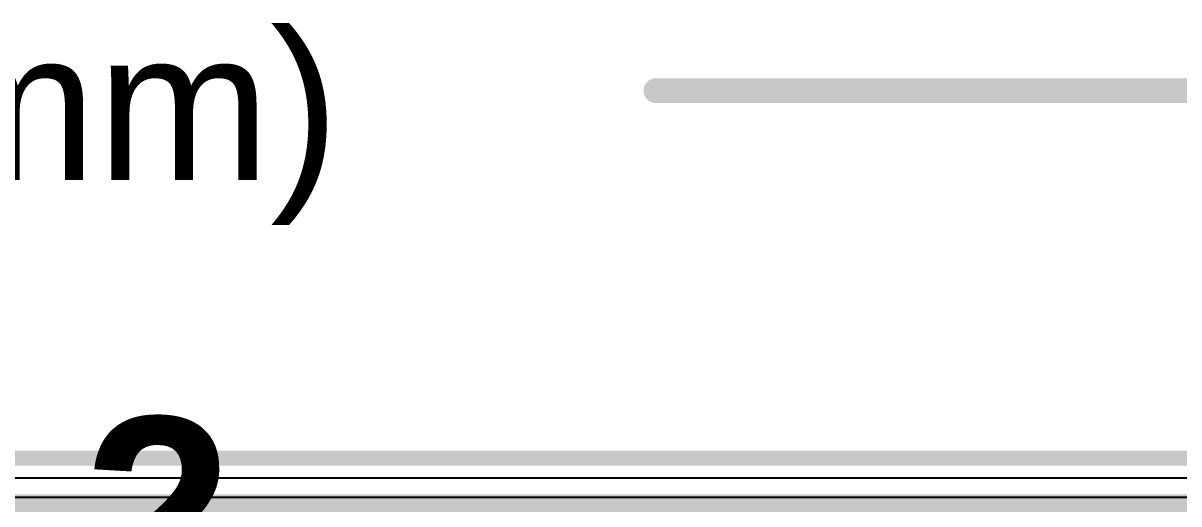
# Model space of a CAD drawing. Header units: inches. Extents: x -25 to 271, y -41 to 15.
# Drawn here: x 28.87 to 40.68, y 6.54 to 11.46 of the extents above; entities that cross this region are included whole.
import ezdxf

# ---------------------------------------------------------------- set-up
doc = ezdxf.new("R2010")
doc.units = ezdxf.units.IN
for name, color, linetype in [('Board_outline', 216, 'Continuous'), ('Bottom Layer', 5, 'Continuous'), ('Dimensions', 6, 'Continuous'), ('Top Layer', 1, 'Continuous'), ('Top Overlay', 2, 'Continuous')]:
    doc.layers.add(name, color=color, linetype=linetype)
doc.styles.add('Arial', font='', dxfattribs={"height": 0.2})
doc.styles.add('Arial_Bold', font='', dxfattribs={"height": 0.2})
doc.styles.get('Arial').set_extended_font_data('Arial')
doc.styles.get('Arial_Bold').set_extended_font_data('Arial', bold=True)

msp = doc.modelspace()

# ---------------------------------------------------------------- linework, layer by layer
at = {"layer": 'Board_outline'}
msp.add_lwpolyline([(-16.519, 7.011, 0.152, 0.152, 0), (73.481, 7.011, 0.152, 0.152, 0)], format="xyseb", dxfattribs=at)
at = {"layer": 'Bottom Layer'}
for p, q in [((14.393, 6.808), (73.481, 6.808)), ((51.982, 6.609), (28.217, 6.609))]:
    msp.add_line(p, q, dxfattribs=at)
at = {"layer": 'Dimensions'}
msp.add_lwpolyline([(35.337, 10.77, 0.254, 0.254, 0), (74.92, 10.77, 0.254, 0.254, 0)], format="xyseb", dxfattribs=at)
msp.add_lwpolyline([(35.273, 10.77, 0.127, 0.127, 1), (35.4, 10.77, 0.127, 0.127, 1)], format="xyseb", close=True, dxfattribs=at)
at = {"layer": 'Top Layer'}
msp.add_lwpolyline([(-3.934, 6.513, 0.254, 0.254, 0), (48.572, 6.513, 0.254, 0.254, 0)], format="xyseb", dxfattribs=at)

# ---------------------------------------------------------------- texts
at = {"layer": 'Dimensions', "style": 'Arial'}
msp.add_text('92.88 (mm)', height=1.524, dxfattribs=at).set_placement((21.219, 9.855))
at = {"layer": 'Top Overlay', "style": 'Arial_Bold'}
msp.add_text('POWER MODULE V.7.0.2', height=1.968, rotation=360, dxfattribs=at).set_placement((-1.524, 5.461))

doc.saveas('drawing.dxf')
